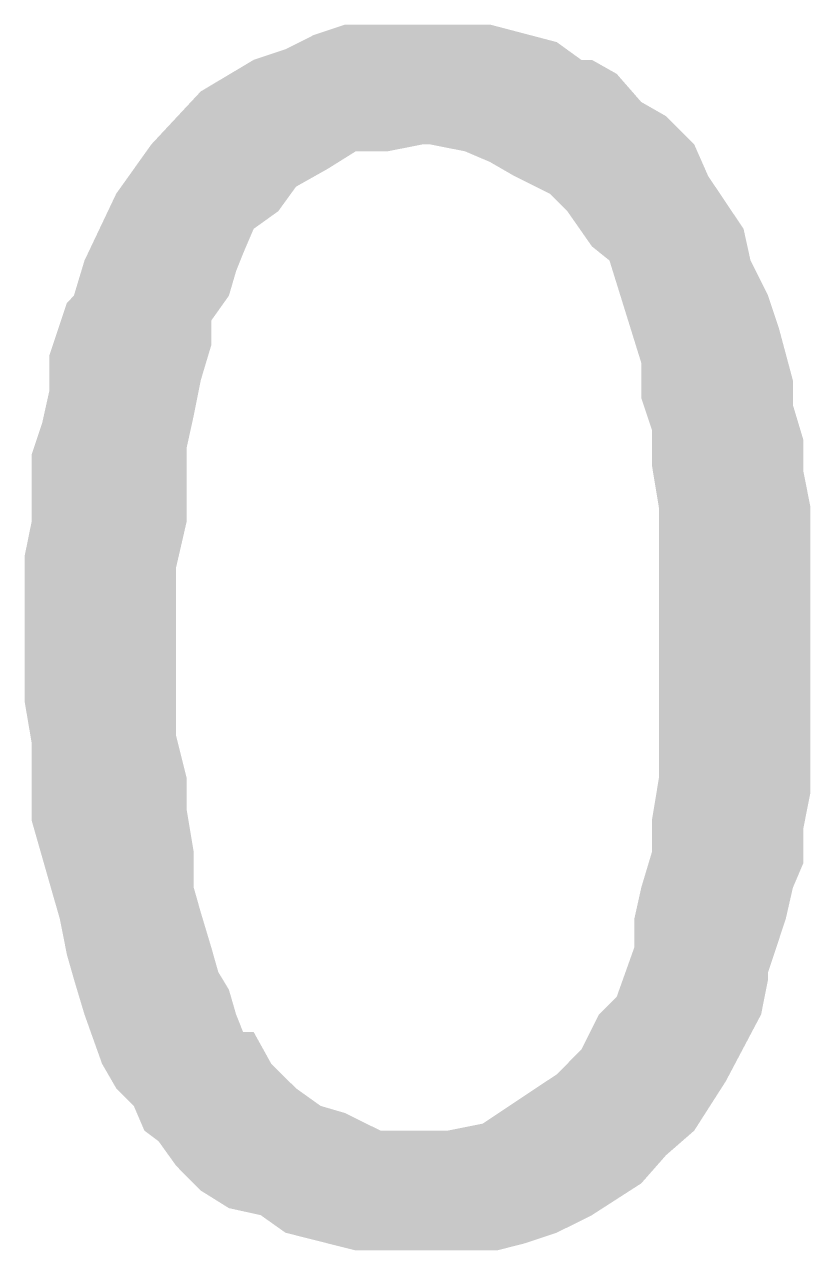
# Model space of a CAD drawing. Header units: feet. Extents: x -99009 to 3252343, y -11094690 to 9035152.
# Drawn here: x 1666379.3 to 1666457.5, y -1992978.7 to -1992856.7 of the extents above; entities that cross this region are included whole.
import ezdxf

# ---------------------------------------------------------------- set-up
doc = ezdxf.new("R2010")
doc.units = ezdxf.units.FT
doc.layers.add('H', color=7, linetype='Continuous', lineweight=0)

msp = doc.modelspace()

# ---------------------------------------------------------------- hatches: boundary and pattern name
at = {"layer": 'H', "linetype": 'Continuous'}
for points in [[(1666412.24849, -1992978.74869), (1666405.25322, -1992976.98), (1666402.78898, -1992975.23118), (1666399.62918, -1992974.53563), (1666396.8271, -1992972.78682), (1666394.38273, -1992970.32257), (1666392.63391, -1992967.8782), (1666418.92579, -1992966.82494), (1666421.37016, -1992966.82494), (1666424.86779, -1992966.12939), (1666432.24065, -1992961.22077), (1666434.68502, -1992958.75653), (1666436.43384, -1992955.2589), (1666438.20253, -1992953.51008), (1666439.95134, -1992948.60147), (1666439.95134, -1992945.77951), (1666440.6469, -1992942.63959), (1666441.70016, -1992939.12208), (1666441.70016, -1992935.98216), (1666442.39571, -1992931.7691), (1666442.39571, -1992904.78167), (1666441.70016, -1992900.56861), (1666441.70016, -1992897.07098), (1666440.6469, -1992893.91118), (1666440.6469, -1992890.41355), (1666437.4871, -1992880.23861), (1666435.73828, -1992878.82763), (1666433.29391, -1992875.33), (1666431.5451, -1992873.58118), (1666428.02759, -1992871.83236), (1666425.58322, -1992870.42139), (1666423.11898, -1992869.36812), (1666419.62134, -1992868.67257), (1666391.91849, -1992868.67257), (1666396.8271, -1992863.40624), (1666402.09342, -1992860.26632), (1666405.25322, -1992859.21306), (1666408.0553, -1992857.80208), (1666411.19522, -1992856.74881), (1666425.58322, -1992856.74881), (1666432.24065, -1992858.49763), (1666434.68502, -1992860.26632), (1666435.73828, -1992860.26632), (1666438.20253, -1992861.65743), (1666440.6469, -1992864.45951), (1666443.11114, -1992865.87049), (1666445.91322, -1992868.67257), (1666447.30432, -1992871.83236), (1666450.82183, -1992877.07881), (1666451.51738, -1992880.23861), (1666453.2662, -1992883.73624), (1666454.31947, -1992886.89604), (1666455.73044, -1992892.16236), (1666455.73044, -1992894.60673), (1666456.78371, -1992898.12424), (1666456.78371, -1992901.26416), (1666457.47926, -1992904.78167), (1666457.47926, -1992933.16021), (1666456.78371, -1992936.67771), (1666456.78371, -1992940.17535), (1666455.73044, -1992942.63959), (1666455.01502, -1992945.77951), (1666453.2662, -1992951.04584), (1666453.2662, -1992951.74139), (1666452.57065, -1992955.2589), (1666449.05314, -1992961.91633), (1666445.91322, -1992966.82494), (1666443.11114, -1992969.26931), (1666440.6469, -1992972.07139), (1666435.73828, -1992975.23118), (1666432.24065, -1992976.98), (1666429.08085, -1992978.03327), (1666426.27877, -1992978.74869), (1666412.24849, -1992978.74869)], [(1666392.63391, -1992967.8782), (1666391.22293, -1992966.82494), (1666390.16967, -1992964.3607), (1666388.42085, -1992962.61188), (1666387.00987, -1992960.16751), (1666385.26106, -1992955.2589), (1666384.20779, -1992951.74139), (1666383.51224, -1992949.29702), (1666382.81669, -1992945.77951), (1666380.0146, -1992935.98216), (1666380.0146, -1992928.27147), (1666379.29918, -1992924.05841), (1666379.29918, -1992909.69028), (1666380.0146, -1992906.17277), (1666380.0146, -1992899.51535), (1666381.06787, -1992896.35555), (1666381.76342, -1992893.21563), (1666381.76342, -1992889.69812), (1666383.51224, -1992884.45167), (1666384.20779, -1992883.73624), (1666385.26106, -1992880.23861), (1666388.42085, -1992873.58118), (1666391.91849, -1992868.67257), (1666418.92579, -1992868.67257), (1666415.40828, -1992869.36812), (1666412.24849, -1992869.36812), (1666409.4464, -1992871.11694), (1666406.30648, -1992872.88563), (1666404.53779, -1992875.33), (1666402.09342, -1992877.07881), (1666401.04016, -1992879.54306), (1666400.34461, -1992881.29187), (1666399.62918, -1992883.73624), (1666397.88036, -1992886.20049), (1666397.88036, -1992888.64486), (1666396.8271, -1992892.16236), (1666396.13155, -1992895.66), (1666395.43599, -1992898.81979), (1666395.43599, -1992906.17277), (1666394.38273, -1992910.74355), (1666394.38273, -1992927.55604), (1666395.43599, -1992931.7691), (1666395.43599, -1992934.9289), (1666396.13155, -1992939.12208), (1666396.13155, -1992942.63959), (1666396.8271, -1992945.08396), (1666397.88036, -1992948.60147), (1666398.57592, -1992951.04584), (1666399.62918, -1992952.79465), (1666400.34461, -1992955.2589), (1666401.04016, -1992957.00771), (1666402.09342, -1992957.00771), (1666403.84224, -1992960.16751), (1666406.30648, -1992962.61188), (1666408.75085, -1992964.3607), (1666411.19522, -1992965.07612), (1666414.71273, -1992966.82494), (1666418.92579, -1992966.82494), (1666392.63391, -1992967.8782)]]:
    msp.add_hatch(color=256, dxfattribs=at).paths.add_polyline_path(points)

doc.saveas('drawing.dxf')
